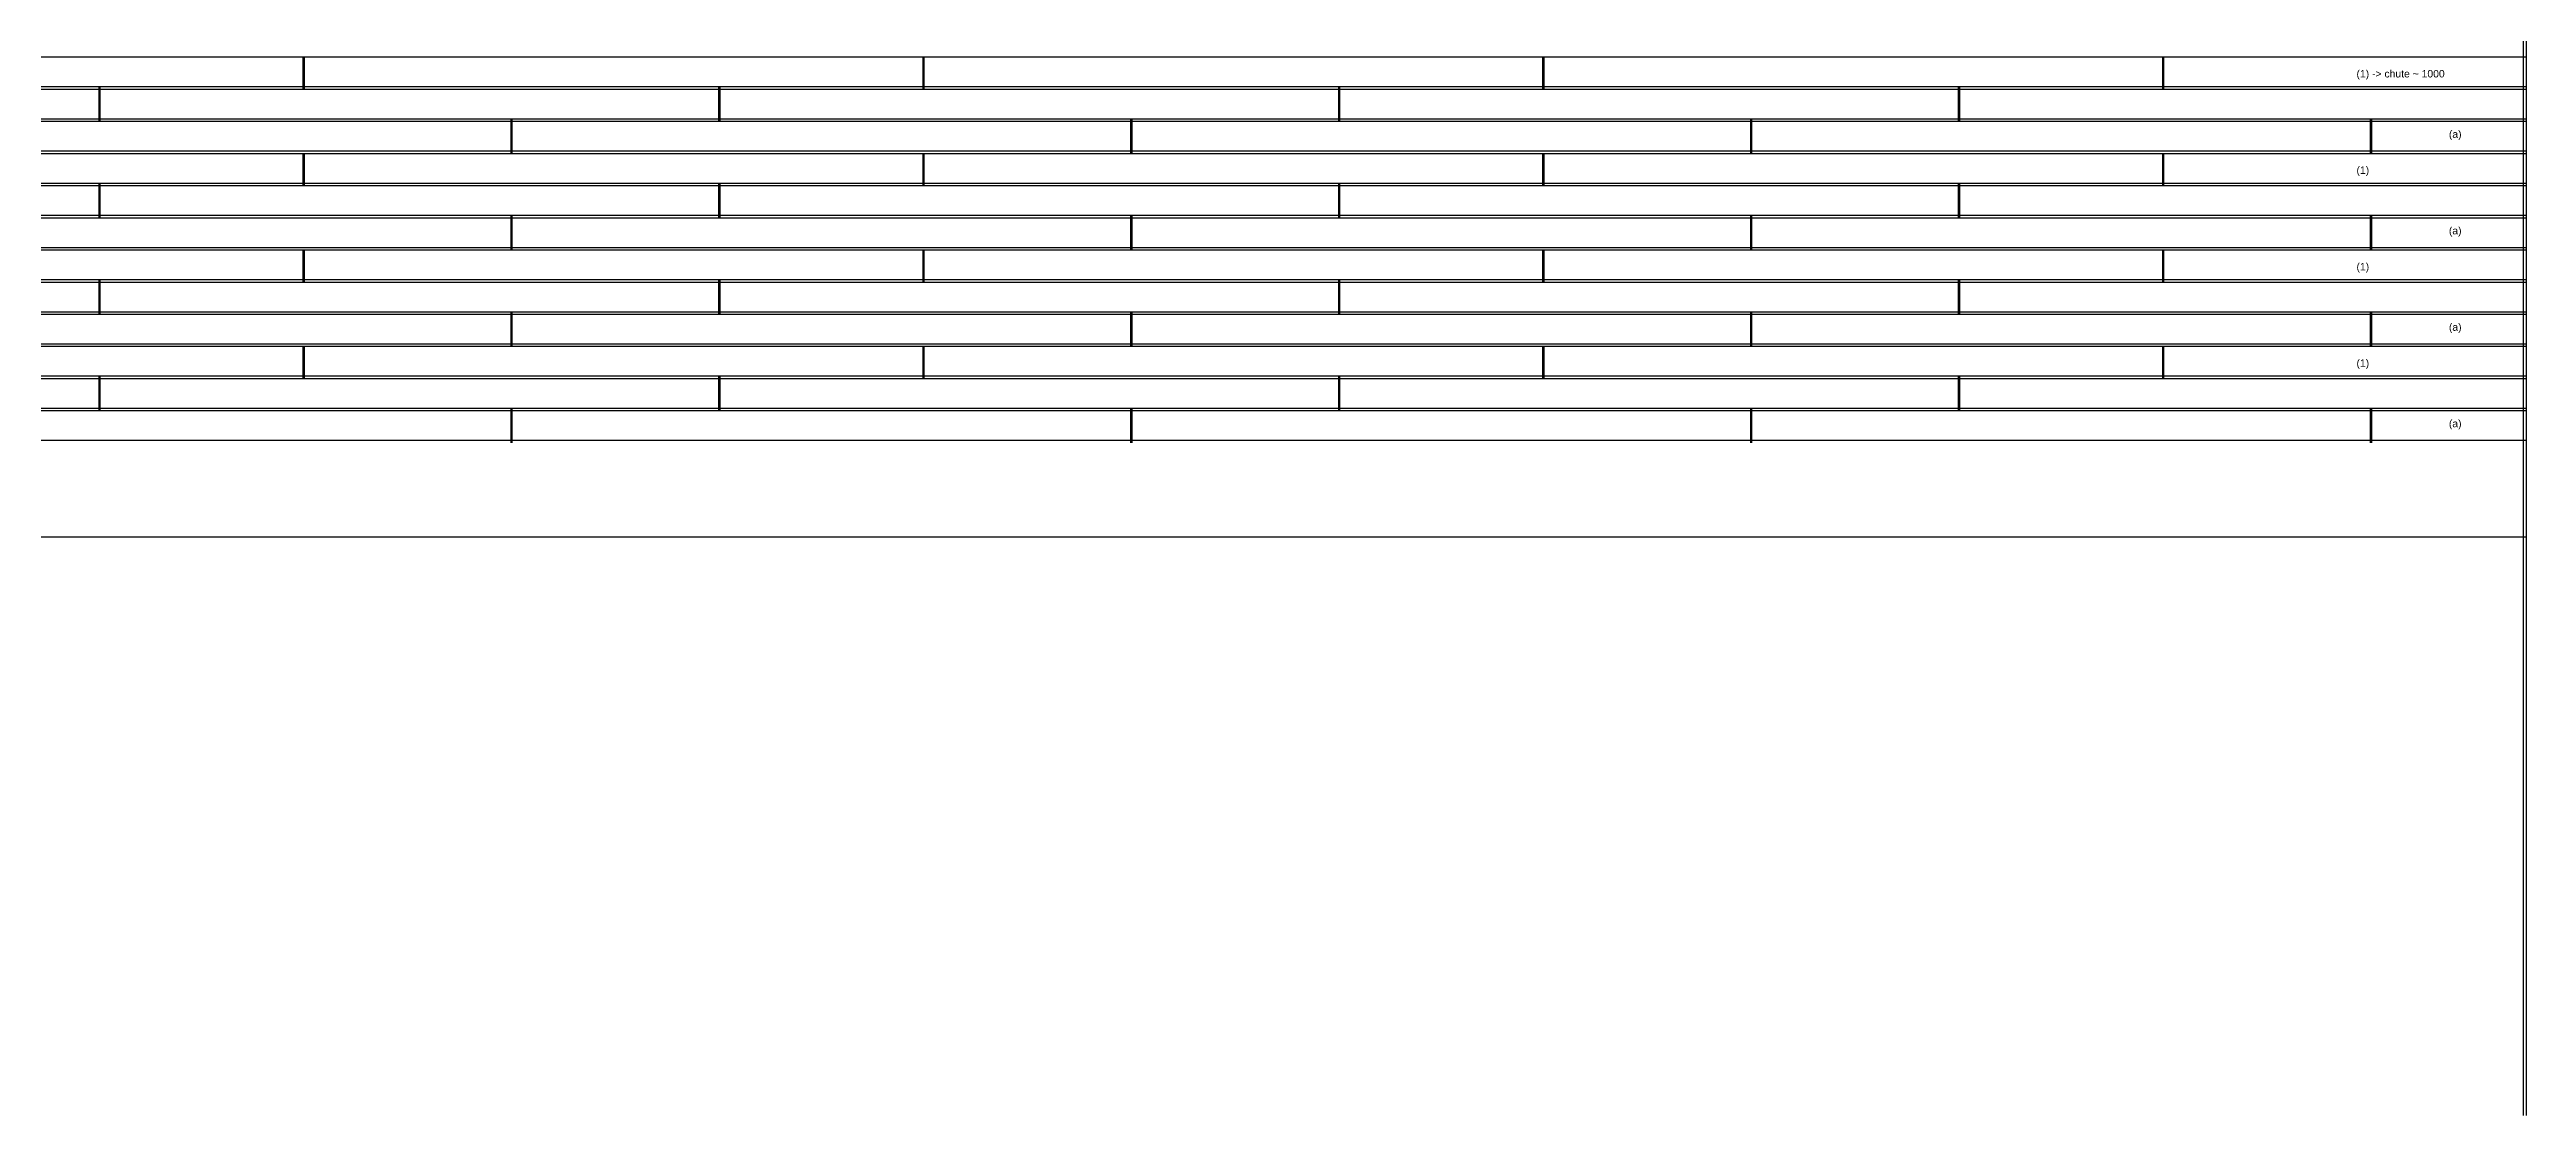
# Model space of a CAD drawing. Header units: millimetres. Extents: x 0 to 20000, y 0 to 16700.
# Drawn here: x 9990 to 20000, y 160 to 4470 of the extents above; entities that cross this region are included whole.
import ezdxf

# ---------------------------------------------------------------- set-up
doc = ezdxf.new("R2010")
doc.units = ezdxf.units.MM
doc.layers.get('0').update_dxf_attribs({"lineweight": 25, "true_color": 0xffffff})
for name, color, linetype, lineweight, true_color in [('Lames', 30, 'Continuous', 25, 0xff7f00), ('Lames ... Détail', 2, 'Continuous', 25, 0xffff00), ('Lames ... Détail ... EasyPeasy1', 56, 'Continuous', 25, 0x808000), ('Lames ... Détail ... EasyPeasy2', 4, 'Continuous', 25, 0x00ffff), ('Lames ... Détail ... EasyPeasy3', 1, 'Continuous', 25, 0xff0000)]:
    doc.layers.add(name, color=color, linetype=linetype, lineweight=lineweight, true_color=true_color)
doc.styles.add('textstyle22', font='')
doc.styles.add('textstyle23', font='')
doc.styles.add('textstyle26', font='')
doc.styles.add('textstyle27', font='')
doc.styles.add('textstyle30', font='')
doc.styles.add('textstyle31', font='')
doc.styles.add('textstyle33', font='')
doc.styles.add('textstyle34', font='')
doc.styles.get('textstyle22').set_extended_font_data('Liberation Sans')
doc.styles.get('textstyle23').set_extended_font_data('Liberation Sans')
doc.styles.get('textstyle26').set_extended_font_data('Liberation Sans')
doc.styles.get('textstyle27').set_extended_font_data('Liberation Sans')
doc.styles.get('textstyle30').set_extended_font_data('Liberation Sans')
doc.styles.get('textstyle31').set_extended_font_data('Liberation Sans')
doc.styles.get('textstyle33').set_extended_font_data('Liberation Sans')
doc.styles.get('textstyle34').set_extended_font_data('Liberation Sans')

msp = doc.modelspace()

# ---------------------------------------------------------------- linework, layer by layer
for p, q in [((19988, 160), (19988, 11340)), ((20000, 160), (20000, 11340)), ((8900, 2500), (20000, 2500))]:
    msp.add_line(p, q)
at = {"layer": 'Lames'}
for p, q in [((1000, 4440), (20000, 4440)), ((20000, 2890), (20000, 4440)), ((8700, 2890), (20000, 2890))]:
    msp.add_line(p, q, dxfattribs=at)
at = {"layer": 'Lames ... Détail'}
for p, q in [((1000, 4320), (20000, 4320)), ((1000, 4310), (20000, 4310)), ((1000, 4190), (20000, 4190)), ((1000, 4180), (20000, 4180)), ((1000, 4060), (20000, 4060)), ((1000, 4050), (20000, 4050)), ((1000, 3930), (20000, 3930)), ((1000, 3920), (20000, 3920)), ((1000, 3800), (20000, 3800)), ((1000, 3790), (20000, 3790)), ((1000, 3670), (20000, 3670)), ((1000, 3660), (20000, 3660)), ((1000, 3540), (20000, 3540)), ((1000, 3530), (20000, 3530)), ((1000, 3410), (20000, 3410)), ((1000, 3400), (20000, 3400)), ((1000, 3280), (20000, 3280)), ((1000, 3270), (20000, 3270)), ((1000, 3150), (20000, 3150)), ((1000, 3140), (20000, 3140)), ((1000, 3020), (20000, 3020)), ((1000, 3010), (20000, 3010))]:
    msp.add_line(p, q, dxfattribs=at)
at = {"layer": 'Lames ... Détail ... EasyPeasy1'}
for p, q in [((11015, 4310), (11015, 4440)), ((11020, 4310), (11020, 4440)), ((13520, 4310), (13520, 4440)), ((13525, 4310), (13525, 4440)), ((16025, 4310), (16025, 4440)), ((16030, 4310), (16030, 4440)), ((18530, 4310), (18530, 4440)), ((18535, 4310), (18535, 4440)), ((11015, 3920), (11015, 4050)), ((11020, 3920), (11020, 4050)), ((13520, 3920), (13520, 4050)), ((13525, 3920), (13525, 4050)), ((16025, 3920), (16025, 4050)), ((16030, 3920), (16030, 4050)), ((18530, 3920), (18530, 4050)), ((18535, 3920), (18535, 4050)), ((11015, 3530), (11015, 3660)), ((11020, 3530), (11020, 3660)), ((13520, 3530), (13520, 3660)), ((13525, 3530), (13525, 3660)), ((16025, 3530), (16025, 3660)), ((16030, 3530), (16030, 3660)), ((18530, 3530), (18530, 3660)), ((18535, 3530), (18535, 3660)), ((11015, 3140), (11015, 3270)), ((11020, 3140), (11020, 3270)), ((13520, 3140), (13520, 3270)), ((13525, 3140), (13525, 3270)), ((16025, 3140), (16025, 3270)), ((16030, 3140), (16030, 3270)), ((18530, 3140), (18530, 3270)), ((18535, 3140), (18535, 3270))]:
    msp.add_line(p, q, dxfattribs=at)
at = {"layer": 'Lames ... Détail ... EasyPeasy2'}
for p, q in [((10190, 4180), (10190, 4320)), ((10195, 4180), (10195, 4320)), ((12695, 4180), (12695, 4320)), ((12700, 4180), (12700, 4320)), ((15200, 4180), (15200, 4320)), ((15205, 4180), (15205, 4320)), ((17705, 4180), (17705, 4320)), ((17710, 4180), (17710, 4320)), ((10190, 3790), (10190, 3930)), ((10195, 3790), (10195, 3930)), ((12695, 3790), (12695, 3930)), ((12700, 3790), (12700, 3930)), ((15200, 3790), (15200, 3930)), ((15205, 3790), (15205, 3930)), ((17705, 3790), (17705, 3930)), ((17710, 3790), (17710, 3930)), ((10190, 3400), (10190, 3540)), ((10195, 3400), (10195, 3540)), ((12695, 3400), (12695, 3540)), ((12700, 3400), (12700, 3540)), ((15200, 3400), (15200, 3540)), ((15205, 3400), (15205, 3540)), ((17705, 3400), (17705, 3540)), ((17710, 3400), (17710, 3540)), ((10190, 3010), (10190, 3150)), ((10195, 3010), (10195, 3150)), ((12695, 3010), (12695, 3150)), ((12700, 3010), (12700, 3150)), ((15200, 3010), (15200, 3150)), ((15205, 3010), (15205, 3150)), ((17705, 3010), (17705, 3150)), ((17710, 3010), (17710, 3150))]:
    msp.add_line(p, q, dxfattribs=at)
at = {"layer": 'Lames ... Détail ... EasyPeasy3'}
for p, q in [((11855, 4050), (11855, 4190)), ((11860, 4050), (11860, 4190)), ((14360, 4050), (14360, 4190)), ((14365, 4050), (14365, 4190)), ((16865, 4050), (16865, 4190)), ((16870, 4050), (16870, 4190)), ((19370, 4050), (19370, 4190)), ((19375, 4050), (19375, 4190)), ((11855, 3660), (11855, 3800)), ((11860, 3660), (11860, 3800)), ((14360, 3660), (14360, 3800)), ((14365, 3660), (14365, 3800)), ((16865, 3660), (16865, 3800)), ((16870, 3660), (16870, 3800)), ((19370, 3660), (19370, 3800)), ((19375, 3660), (19375, 3800)), ((11855, 3270), (11855, 3410)), ((11860, 3270), (11860, 3410)), ((14360, 3270), (14360, 3410)), ((14365, 3270), (14365, 3410)), ((16865, 3270), (16865, 3410)), ((16870, 3270), (16870, 3410)), ((19370, 3270), (19370, 3410)), ((19375, 3270), (19375, 3410)), ((11855, 2880), (11855, 3020)), ((11860, 2880), (11860, 3020)), ((14360, 2880), (14360, 3020)), ((14365, 2880), (14365, 3020)), ((16865, 2880), (16865, 3020)), ((16870, 2880), (16870, 3020)), ((19370, 2880), (19370, 3020)), ((19375, 2880), (19375, 3020))]:
    msp.add_line(p, q, dxfattribs=at)

# ---------------------------------------------------------------- texts
at = {"layer": 'Lames ... Détail ... EasyPeasy1', "char_height": 30, "attachment_point": 1}
for s, insert, style in [('(1) -> chute ~ 1000', (19313.12081, 4387.03515), 'textstyle23'), ('(1)', (19313.12081, 3997.03515), 'textstyle27'), ('(1)', (19313.12081, 3607.03515), 'textstyle31'), ('(1)', (19313.12081, 3217.03515), 'textstyle34')]:
    msp.add_mtext(s, dxfattribs=dict(at, insert=insert, style=style))
at = {"layer": 'Lames ... Détail ... EasyPeasy3', "char_height": 30, "attachment_point": 1}
for insert, style in [((19686.5203, 4142.72468), 'textstyle22'), ((19686.5203, 3752.72468), 'textstyle26'), ((19686.5203, 3362.72468), 'textstyle30'), ((19686.5203, 2972.72468), 'textstyle33')]:
    msp.add_mtext('(a)', dxfattribs=dict(at, insert=insert, style=style))

doc.saveas('drawing.dxf')
